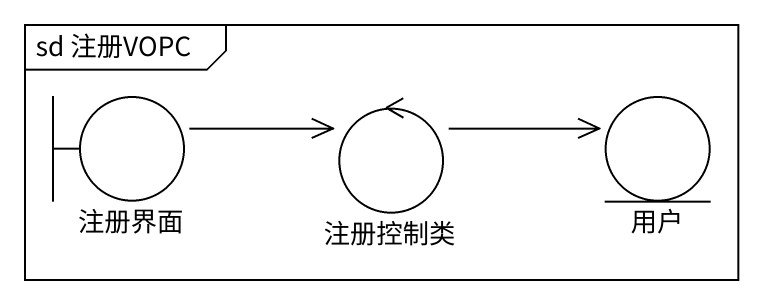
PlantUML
@startuml
mainframe sd 注册VOPC
boundary 注册界面
control 注册控制类
entity 用户
注册界面 -right-> 注册控制类
注册控制类 -right-> 用户
@enduml
